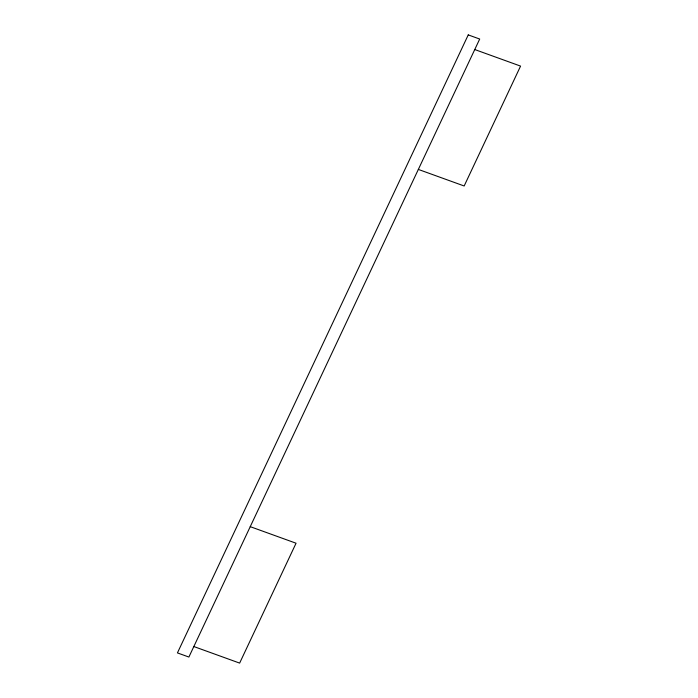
<?xml version="1.0" encoding="UTF-8"?>
<svg xmlns="http://www.w3.org/2000/svg" width="698" height="698" viewBox="0 0 698 698"><rect width="100%" height="100%" fill="white"/><g stroke="black" fill="none" stroke-linecap="round" stroke-linejoin="round"><path stroke-width="1.05" d="M474.753 49.541L520.568 66.101L464.161 185.982L418.346 169.422M250.242 526.658L296.057 543.219L239.641 663.1L193.826 646.54M468.245 34.9L177.432 652.909L188.888 657.045L479.7 39.036L468.245 34.9"/></g></svg>
